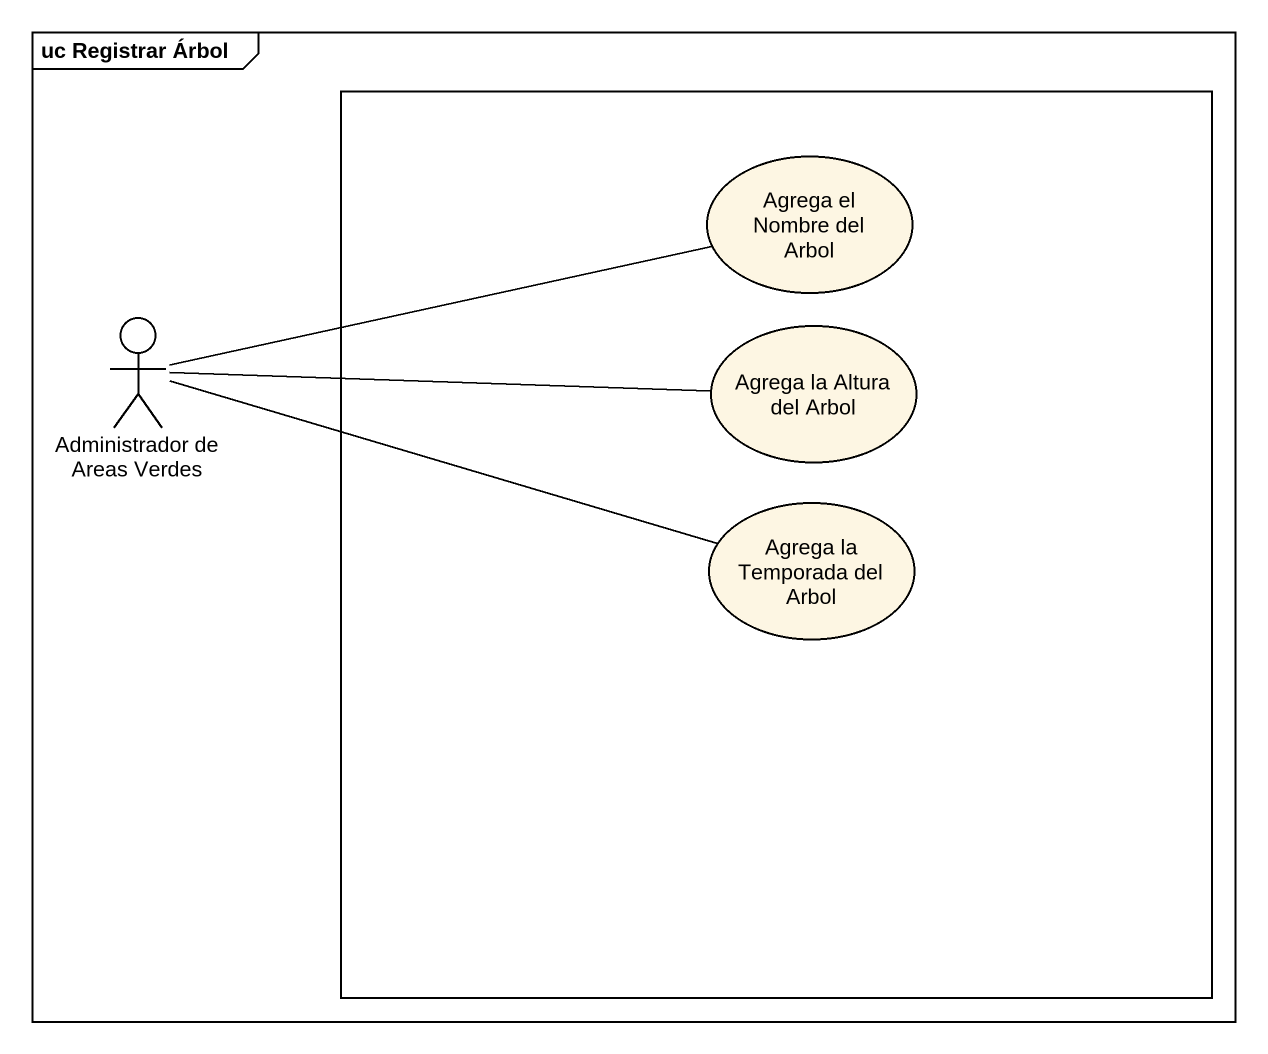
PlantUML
@startuml
mainframe uc Registrar Árbol
rectangle " " as rectangle1 {
  usecase "Agrega el Nombre del Arbol" as Agrega_el_Nombre_del_Arbol
  usecase "Agrega la Altura del Arbol" as Agrega_la_Altura_del_Arbol
  usecase "Agrega la Temporada del Arbol" as Agrega_la_Temporada_del
}
actor "Administrador de Areas Verdes" as Administrador_de_Areas
Administrador_de_Areas -right- Agrega_el_Nombre_del_Arbol
Administrador_de_Areas -right- Agrega_la_Altura_del_Arbol
Administrador_de_Areas -right- Agrega_la_Temporada_del
@enduml
